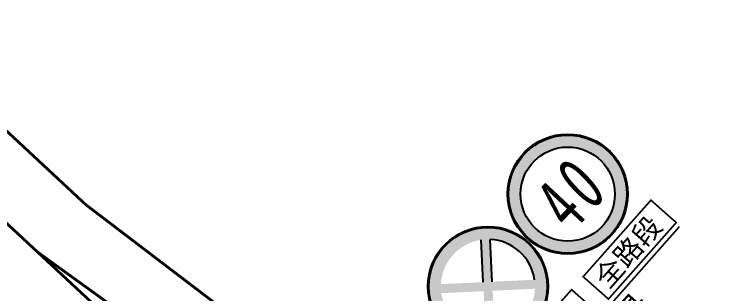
# Model space of a CAD drawing. Header units: millimetres. Extents: x 67546 to 67853, y 50657 to 50921.
# Drawn here: x 67629.74 to 67667.85, y 50845.98 to 50861.08 of the extents above; entities that cross this region are included whole.
import ezdxf

# ---------------------------------------------------------------- set-up
doc = ezdxf.new("R2010")
doc.units = ezdxf.units.MM
doc.linetypes.add('JTSS01', pattern=[6, 2, -4])
doc.layers.add('@-交通标志', color=7, linetype='Continuous')
doc.layers.add('@-路面边线', color=7, linetype='Continuous')
doc.layers.add('@-道路标线', color=7, linetype='Continuous', lineweight=0)
doc.styles.add('标线文字样式', font='simhei.ttf')
doc.styles.add('黑体', font='simhei.ttf', dxfattribs={"width": 0.8})

# ---------------------------------------------------------------- blocks, each defined once
blk = doc.blocks.new('A$C440D491C')
at = {"layer": '@-交通标志'}
h = blk.add_hatch(color=1, dxfattribs=at)
h.paths.add_polyline_path([(8.684, 12.046, 1), (10.415, 5.909, 1)])
h.paths.add_polyline_path([(8.86, 11.422, 1), (10.239, 6.532, 1)], flags=16)
h = blk.add_hatch(color=1, dxfattribs=at)
h.paths.add_polyline_path([(6.317, 7.922, 1), (0.163, 6.251, 1)])
h.paths.add_polyline_path([(0.925, 8.133), (2.908, 6.997), (1.772, 5.014, -0.35914)], flags=16)
h.paths.add_polyline_path([(2.194, 4.772), (3.33, 6.755), (5.313, 5.619, -0.35914)], flags=16)
h.paths.add_polyline_path([(1.167, 8.555, -0.35914), (4.286, 9.401), (3.15, 7.418)], flags=16)
h.paths.add_polyline_path([(3.572, 7.177), (4.708, 9.16, -0.35914), (5.555, 6.04)], flags=16)
at = {"layer": '@-交通标志', "color": 1}
for p, q in [((3.15, 7.418, -622.824), (4.286, 9.401, -622.824)), ((3.572, 7.177, -622.824), (4.708, 9.16, -622.824))]:
    blk.add_line(p, q, dxfattribs=at)
at = {"layer": '@-交通标志'}
blk.add_line((2.203, 0.954, -1269.364), (13.691, 4.262, -1269.364), dxfattribs=at)
at = {"layer": '@-交通标志', "const_width": 0.09, "elevation": -622.824}
for points in [[(7.852, 4.77), (13.154, 6.286), (13.655, 4.533), (8.353, 3.018)], [(1.647, 2.998), (6.95, 4.513), (7.451, 2.76), (2.148, 1.245)]]:
    blk.add_lwpolyline(points, close=True, dxfattribs=at)
at = {"layer": '@-交通标志', "color": 1}
for centre, radius in [((9.549, 8.977, -622.824), 3.24), ((9.549, 8.977, -622.824), 3.188), ((9.549, 8.977, -622.824), 2.54), ((3.24, 7.087, -622.824), 3.24), ((3.24, 7.087, -622.824), 3.188)]:
    blk.add_circle(centre, radius, dxfattribs=at)
blk.add_arc((3.24, 7.087, -622.824), 2.54, 335.6766, 54.6976, dxfattribs=at)
at = {"layer": '@-交通标志', "style": '黑体'}
for p in [(8.606, 3.445, -622.824), (2.402, 1.672, -622.824)]:
    blk.add_text('全路段', height=1.1029, rotation=15.9475, dxfattribs=at).set_placement(p)
at = {"layer": '@-交通标志', "style": '黑体', "width": 0.8}
blk.add_text('单悬', height=1.5, rotation=15.7192, dxfattribs=at).set_placement((7.029, 0.322, -1269.364))
at = {"layer": '@-交通标志', "color": 7, "char_height": 3, "attachment_point": 8, "style": '标线文字样式'}
for s, insert, rotation in [('{\\W0.666667;0}', (10.743, 7.595, -1269.364), 10.9267), ('\\W0.6667;4', (9.233, 7.231, -622.824), 14.4219)]:
    blk.add_mtext(s, dxfattribs=dict(at, insert=insert, rotation=rotation))

msp = doc.modelspace()

# ---------------------------------------------------------------- linework, layer by layer
at = {"layer": '@-路面边线', "color": 7, "linetype": 'Continuous', "const_width": 0.15, "flags": 128}
for points in [[(67633.598, 50850.799), (67558.634, 50920.704)], [(67657.466, 50832.589), (67633.598, 50850.799)]]:
    msp.add_lwpolyline(points, dxfattribs=at)
at = {"layer": '@-道路标线', "color": 7, "linetype": 'Continuous', "const_width": 0.15, "flags": 128}
for points in [[(67631.004, 50848.235), (67560.874, 50913.632)], [(67655.511, 50830.509), (67631.004, 50848.235)]]:
    msp.add_lwpolyline(points, dxfattribs=at)
at = {"layer": '@-道路标线', "color": 7, "linetype": 'JTSS01', "const_width": 0.15, "flags": 128}
msp.add_lwpolyline([(67682.199, 50800.494), (67631.004, 50848.235)], dxfattribs=at)

# ---------------------------------------------------------------- block references
at = {"layer": '@-交通标志', "linetype": 'Continuous', "rotation": 32.53350712101674}
msp.add_blockref('A$C440D491C', (67656.371, 50838.663, -23.663), dxfattribs=at)

doc.saveas('drawing.dxf')
